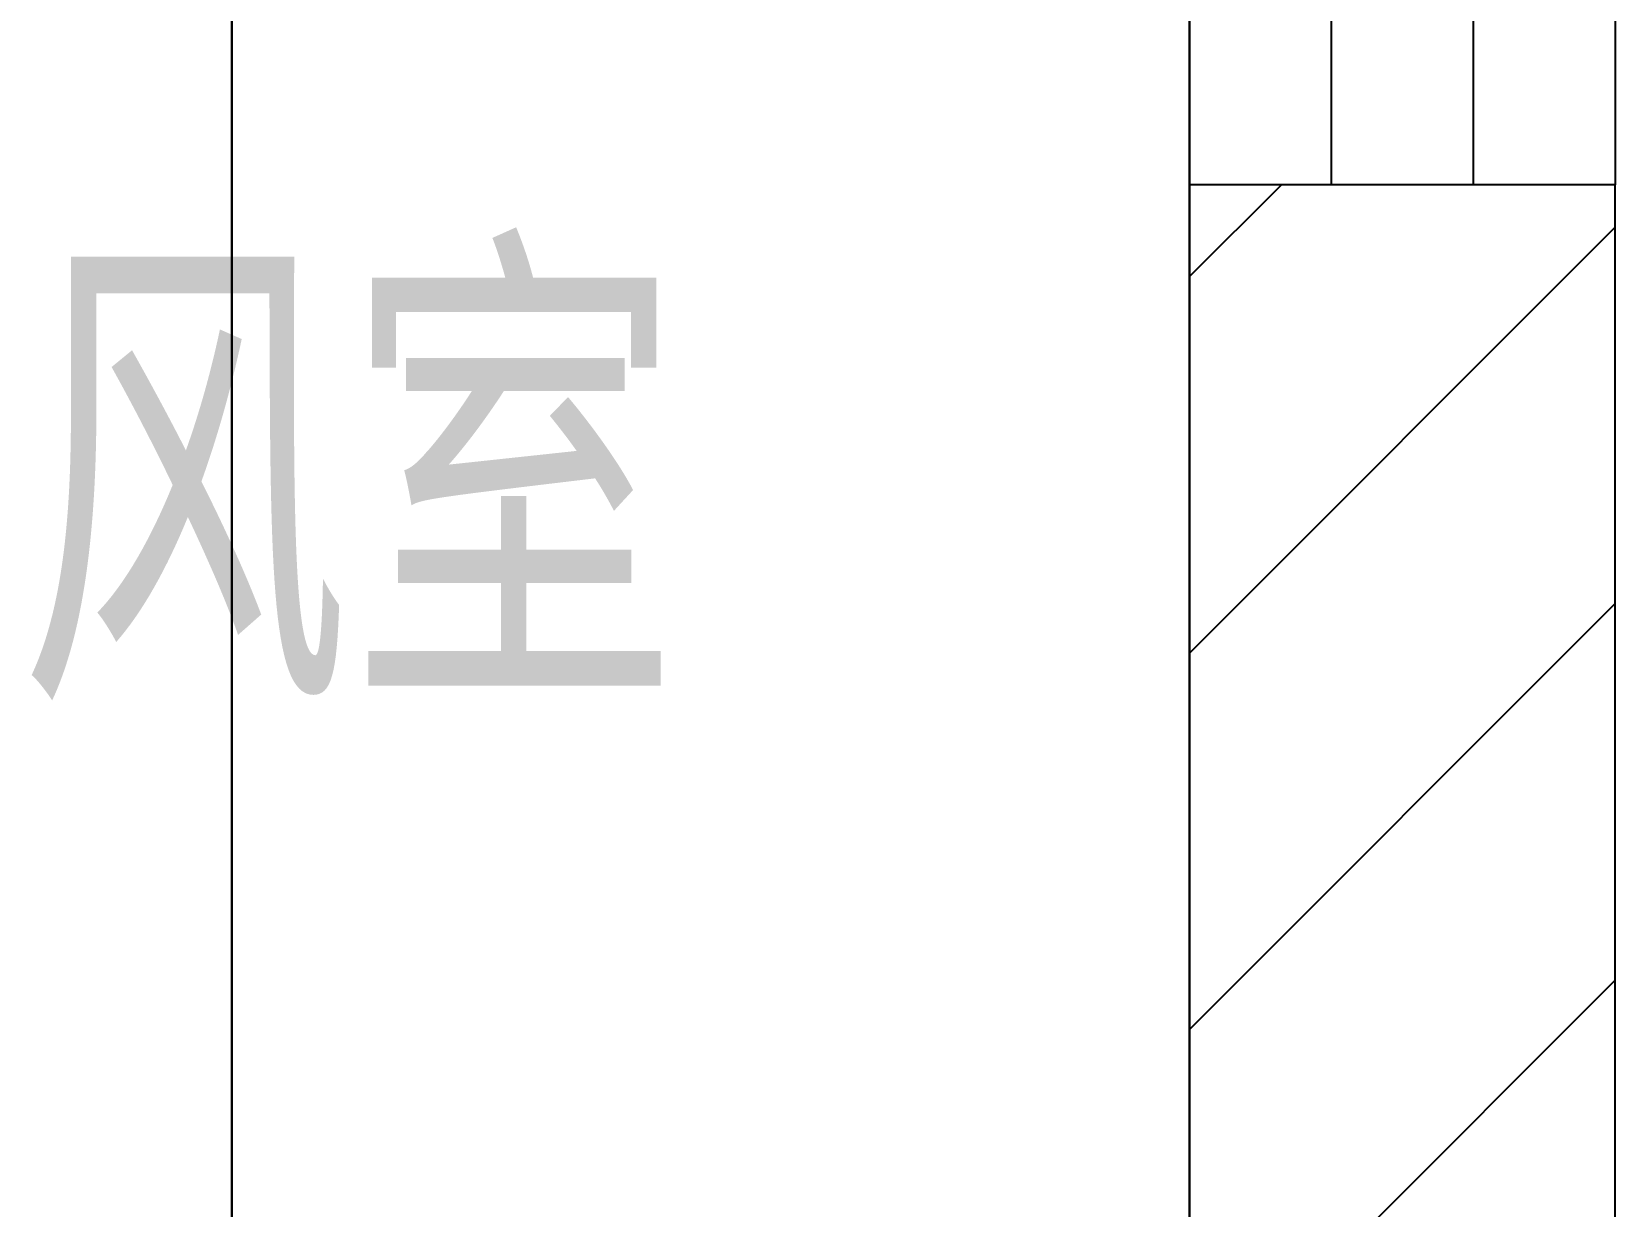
# Model space of a CAD drawing. Header units: millimetres. Extents: x 12351878 to 12381578, y 696206 to 738256.
# Drawn here: x 12357241 to 12357984, y 715804 to 716355 of the extents above; entities that cross this region are included whole.
import ezdxf

# ---------------------------------------------------------------- set-up
doc = ezdxf.new("R2010")
doc.units = ezdxf.units.MM
doc.header["$LTSCALE"] = 1000
doc.linetypes.add('DOTE', pattern=[2.42, 2, -0.2, 0.02, -0.2])
for name, color, linetype in [('A-ANNO-DIMS', 3, 'Continuous'), ('A-DOOR-FIRE', 10, 'Continuous'), ('A-WALL', 5, 'Continuous'), ('A-WALL-PATT', 8, 'Continuous'), ('DOTE', 16, 'DOTE'), ('GZDI-J建筑-立面-后可见线', 252, 'Continuous'), ('PUB_TEXT', 7, 'Continuous'), ('SYMBOL', 7, 'Continuous')]:
    doc.layers.add(name, color=color, linetype=linetype)
doc.styles.add('_TCH_DIM_T3', font='SIMPLEX', dxfattribs={"width": 0.705882, "bigfont": 'GBCBIG'})
doc.styles.add('宋体', font='', dxfattribs={"width": 0.65})
doc.styles.get('宋体').set_extended_font_data('SimSun')
doc.dimstyles.new('_TCH_ARCH&&50', dxfattribs={"dimtxt": 148.75, "dimasz": 50, "dimexe": 125, "dimexo": 150, "dimgap": 63.125, "dimtad": 1, "dimdec": 0, "dimzin": 0, "dimdsep": 46, "dimtxsty": '_TCH_DIM_T3', "dimblk": 'ARCHTICK', "dimcen": 0.09, "dimclrt": 7, "dimazin": 2, "dimtfac": 1, "dimtdec": 0, "dimtix": 1, "dimtmove": 2, "dimatfit": 3, "dimfxl": 0, "dimtolj": 1, "dimtzin": 0, "dimarcsym": 0})

# ---------------------------------------------------------------- blocks, each defined once
blk = doc.blocks.new('bnc01')
at = {"layer": 'GZDI-J建筑-立面-后可见线'}
blk.add_line((3737, 4709.33, 0), (3737, 2705.85, 0), dxfattribs=at)
blk = doc.blocks.new('apqs03')
at = {"layer": 'GZDI-J建筑-立面-后可见线'}
blk.add_line((3737, -2684.8, 0), (3737, 1910.57, 0), dxfattribs=at)
blk = doc.blocks.new('_ArchTick')
at = {"color": 0, "linetype": 'ByBlock', "const_width": 0.4}
blk.add_lwpolyline([(-0.5, -0.5), (0.5, 0.5)], dxfattribs=at)
blk = doc.blocks.new('*D181')
at = {"layer": 'A-ANNO-DIMS', "color": 0, "lineweight": -2, "transparency": 16777216}
for p, q in [((12358134.5, 716283.5), (12358439.5, 716283.5)), ((12358314.5, 715333.5), (12358314.5, 716283.5)), ((12358134.5, 715333.5), (12358439.5, 715333.5))]:
    blk.add_line(p, q, dxfattribs=at)
at = {"layer": 'Defpoints', "color": 0, "transparency": 16777216}
for p in [(12357984.5, 716283.5), (12358314.5, 716283.5), (12357984.5, 715333.5)]:
    blk.add_point(p, dxfattribs=at)
at = {"layer": 'A-ANNO-DIMS', "color": 0, "lineweight": -2, "transparency": 16777216, "xscale": 50, "yscale": 50, "zscale": 50}
for p, rotation in [((12358314.5, 716283.5), 90), ((12358314.5, 715333.5), 270)]:
    blk.add_blockref('_ArchTick', p, dxfattribs=dict(at, rotation=rotation))
at = {"layer": 'A-ANNO-DIMS', "color": 7, "transparency": 16777216, "insert": (12358177, 715808.5), "char_height": 148.75, "attachment_point": 5, "rotation": 90, "style": '_TCH_DIM_T3'}
blk.add_mtext('\\A1;950', dxfattribs=at)
blk = doc.blocks.new('$WINLIB2D$00000001')
at = {"color": 0}
for points in [[(-0.5, 0.5), (0.5, 0.5)], [(0.5, -0.5), (0.5, 0.5)], [(0.5, 0.16667), (-0.5, 0.16667)], [(0.5, -0.16667), (-0.5, -0.16667)], [(-0.5, -0.5), (0.5, -0.5)]]:
    blk.add_lwpolyline(points, dxfattribs=at)

msp = doc.modelspace()

# ---------------------------------------------------------------- hatches: boundary and pattern name
at = {"layer": 'A-WALL-PATT'}
h = msp.add_hatch(dxfattribs=at)
h.set_pattern_fill('普通砖', color=256, scale=50, style=0)
h.set_pattern_definition([(45, (0, 89.76), (-88.388383, 88.388383), [])])
h.paths.add_polyline_path([(12357984.5, 715633.5), (12357984.5, 716283.5), (12357784.5, 716283.5), (12357784.5, 715633.5)])

# ---------------------------------------------------------------- linework, layer by layer
at = {"layer": 'A-WALL'}
for p, q in [((12357984.5, 716283.5), (12357784.5, 716283.5)), ((12357784.5, 716283.5), (12357784.5, 715633.5)), ((12357984.5, 715633.5), (12357984.5, 716283.5))]:
    msp.add_line(p, q, dxfattribs=at)
at = {"layer": 'DOTE'}
msp.add_line((12357784.5, 701178, 0), (12357784.5, 737220, 0), dxfattribs=at)

# ---------------------------------------------------------------- block references
at = {"layer": 'A-DOOR-FIRE', "xscale": 1500, "yscale": -200, "zscale": 200, "rotation": 270}
msp.add_blockref('$WINLIB2D$00000001', (12357884.5, 717033.5), dxfattribs=at)
at = {"layer": 'SYMBOL'}
for name, p in [('apqs03', (12353597.5, 718272.93)), ('bnc01', (12353597.5, 712572.93))]:
    msp.add_blockref(name, p, dxfattribs=at)

# ---------------------------------------------------------------- texts
at = {"layer": 'PUB_TEXT', "style": '宋体', "width": 0.65}
msp.add_text('风室', height=175, dxfattribs=at).set_placement((12357234.32, 716060.63, 0))

# ---------------------------------------------------------------- dimensions: what is measured, and where the dimension line sits
at = {"layer": 'A-ANNO-DIMS'}
dim = msp.add_aligned_dim(p1=(12357984.5, 715333.5), p2=(12357984.5, 716283.5), distance=-330, dimstyle='_TCH_ARCH&&50', dxfattribs=at)
dim.commit()
dim.dimension.update_dxf_attribs({"geometry": '*D181', "text_midpoint": (12358177, 715808.5)})

doc.saveas('drawing.dxf')
